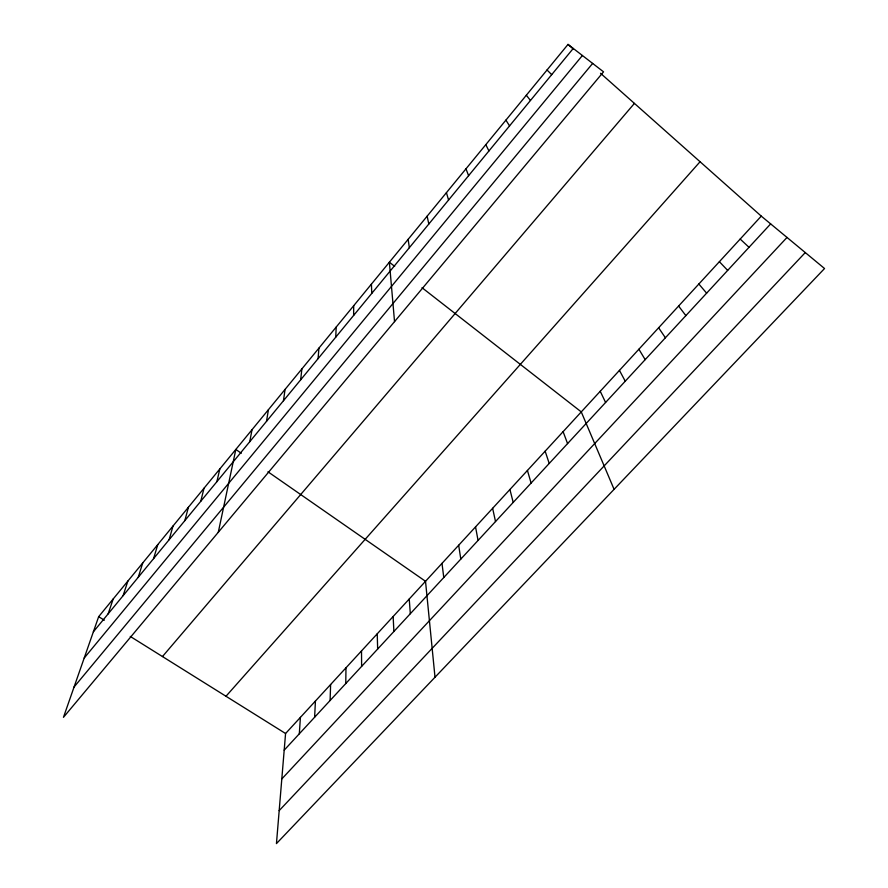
<?xml version="1.0" encoding="UTF-8"?>
<svg xmlns="http://www.w3.org/2000/svg" width="888" height="888" viewBox="0 0 888 888"><rect width="100%" height="100%" fill="white"/><g stroke="black" fill="none" stroke-linecap="round" stroke-linejoin="round"><path stroke-width="1.33" d="M353.635 315.429L353.69 305.738M345.765 683.549L345.976 667.809M330.103 700.499L330.614 684.526M335.742 337.174L336.197 327.073M314.618 717.249L315.429 701.043M299.312 733.81L300.41 717.371M318.082 358.641L318.925 348.129M761.271 216.128L285.57 733.51L276.446 843.6L824.541 268.52L761.271 216.128L600.521 73.271M300.666 379.82L301.876 368.909M283.472 400.721L285.048 389.432M266.5 421.356L268.431 409.69M249.75 441.725L252.026 429.692M218.304 532.256L235.831 449.45L241.303 453.246M216.883 481.673L219.824 468.953M200.755 501.276L204.029 488.211M184.837 520.623L188.423 507.248M169.12 539.738L173.005 526.04M153.591 558.608L157.775 544.61M138.262 577.255L142.735 562.948M123.11 595.659L127.872 581.074M108.147 613.852L113.187 598.978M98.668 616.672L63.459 717.326L603.54 71.839L568.031 44.4L98.668 616.672L104.329 620.213M93.373 631.823L573.26 48.44M84.205 658.041L582.395 55.5M74.048 687.035L592.651 63.425M162.471 656.554L634.421 103.397M225.985 696.259L700.066 161.738M284.182 750.171L770.662 223.898M281.807 778.931L787.012 237.44M279.176 810.622L805.283 252.558M130.258 636.419L285.57 733.51M267.954 471.783L425.519 581.296L435.009 677.233M394.661 266.356L389.377 262.226L394.538 321.623M422.011 287.69L581.263 411.899L614.085 489.344M568.031 44.4L573.137 48.929M740.181 239.061L749.017 247.308M547.03 70.008L551.703 74.636M719.38 261.694L727.672 270.396M698.845 284.016L706.626 293.173M526.34 95.238L530.469 100.455M678.599 306.038L685.869 315.629M658.619 327.772L665.39 337.784M505.927 120.124L509.546 125.896M638.894 349.228L645.176 359.64M619.436 370.385L625.252 381.207M485.814 144.644L488.922 150.96M600.233 391.275L605.583 402.475M465.989 168.82L468.598 175.669M563.103 431.657L567.576 443.589M545.154 451.182L549.217 463.447M527.428 470.451L531.091 483.061M446.431 192.663L448.562 200.022M509.923 489.488L513.197 502.43M492.629 508.302L495.515 521.556M427.15 216.173L428.815 224.031M475.546 526.884L478.055 540.437M458.674 545.243L460.805 559.096M408.136 239.36L409.346 247.708M441.991 563.381L443.778 577.533M409.235 599.012L410.323 613.719M393.14 616.516L393.895 631.49M371.417 284.127L371.761 293.384M377.234 633.81L377.655 649.05M361.516 650.915L361.616 666.411"/></g></svg>
